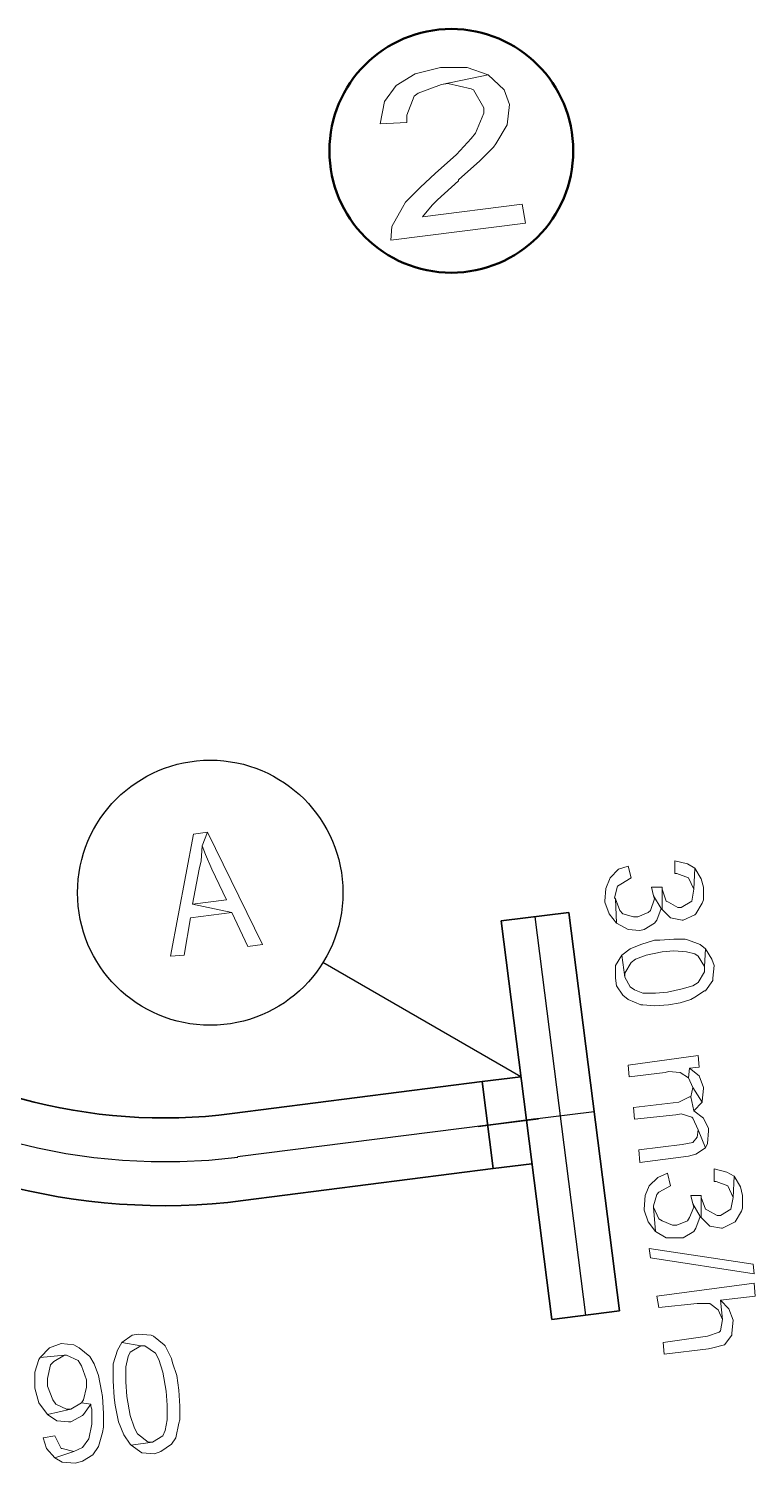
# Model space of a CAD drawing. Header units: metres. Extents: x 2713732.4 to 2713757.2, y 1226081.6 to 1226111.3.
# Drawn here: x 2713747.367 to 2713748.111, y 1226104.699 to 1226106.171 of the extents above; entities that cross this region are included whole.
import ezdxf

# ---------------------------------------------------------------- set-up
doc = ezdxf.new("R2010")
doc.units = ezdxf.units.M
doc.linetypes.add('DASHDOT', pattern=[1, 0.5, -0.25, 0, -0.25])
doc.layers.add('einlagen_boden_erstes_og', color=7, linetype='Continuous', true_color=0x000000)

msp = doc.modelspace()

# ---------------------------------------------------------------- linework, layer by layer
at = {"layer": 'einlagen_boden_erstes_og', "color": 150, "linetype": 'Continuous', "lineweight": 35, "true_color": 0x0080ff, "extrusion": (0.000477202, 0.001815, 0.999998)}
for p, q in [((2713747.9203, 1226105.2645, -0.1878), (2713747.8509, 1226105.2557, -0.1877)), ((2713747.8509, 1226105.2557, -0.1877), (2713747.9028, 1226104.847, -0.187)), ((2713747.9722, 1226104.8558, -0.187), (2713747.9203, 1226105.2645, -0.1878)), ((2713747.8712, 1226105.096, -0.1874), (2713747.8315, 1226105.0909, -0.1874)), ((2713747.8315, 1226105.0909, -0.1874), (2713747.575, 1226105.0584, -0.1872)), ((2713747.8315, 1226105.0909, -0.1874), (2713747.8428, 1226105.0017, -0.1872)), ((2713747.8868, 1226105.0526, -0.1874), (2713747.8272, 1226105.045, -0.1873)), ((2713747.8892, 1226105.0529, -0.1874), (2713747.8292, 1226105.0453, -0.1873)), ((2713747.8428, 1226105.0017, -0.1872), (2713747.8825, 1226105.0067, -0.1873)), ((2713747.8428, 1226105.0017, -0.1872), (2713747.5864, 1226104.9691, -0.1871)), ((2713747.9028, 1226104.847, -0.187), (2713747.9722, 1226104.8558, -0.187))]:
    msp.add_line(p, q, dxfattribs=at)
at = {"layer": 'einlagen_boden_erstes_og', "color": 150, "linetype": 'Continuous', "lineweight": 25, "true_color": 0x0080ff, "extrusion": (0.000477202, 0.001815, 0.999998)}
for p, q in [((2713747.8856, 1226105.2601, -0.1877), (2713747.9375, 1226104.8514, -0.187)), ((2713747.9463, 1226105.0601, -0.1874), (2713747.8768, 1226105.0513, -0.1874))]:
    msp.add_line(p, q, dxfattribs=at)
at = {"layer": 'einlagen_boden_erstes_og', "color": 7, "linetype": 'Continuous', "lineweight": 25, "extrusion": (0.000477202, 0.001815, 0.999998)}
msp.add_line((2713747.8712, 1226105.096, -0.1874), (2713747.668, 1226105.213, -0.1876), dxfattribs=at)
at = {"layer": 'einlagen_boden_erstes_og', "color": 7, "linetype": 'DASHDOT', "lineweight": 25, "extrusion": (0.000477202, 0.001815, 0.999998)}
msp.add_line((2713747.8372, 1226105.0463, -0.1873), (2713747.5807, 1226105.0138, -0.1871), dxfattribs=at)
at = {"layer": 'einlagen_boden_erstes_og', "color": 94, "lineweight": 0}
for points in [[(2713747.7888, 1226106.1311), (2713747.7627, 1226106.1246), (2713747.7432, 1226106.1126), (2713747.7312, 1226106.0963), (2713747.7269, 1226106.0735), (2713747.7541, 1226106.0746), (2713747.7541, 1226106.0822), (2713747.7617, 1226106.1017), (2713747.766, 1226106.105), (2713747.7899, 1226106.1137), (2713747.8377, 1226106.1235), (2713747.816, 1226106.1311)], [(2713747.8377, 1226106.1235), (2713747.7899, 1226106.1137), (2713747.7964, 1226106.1148), (2713747.8203, 1226106.1094), (2713747.8225, 1226106.1083), (2713747.8333, 1226106.0898), (2713747.8333, 1226106.0844), (2713747.8247, 1226106.0637), (2713747.8203, 1226106.0583), (2713747.8051, 1226106.042), (2713747.7834, 1226106.0225), (2713747.7682, 1226106.0083), (2713747.753, 1226105.9931), (2713747.7497, 1226105.9877), (2713747.7388, 1226105.9681), (2713747.7378, 1226105.954), (2713747.8757, 1226105.9714), (2713747.8725, 1226105.991), (2713747.7703, 1226105.9779), (2713747.7801, 1226105.9899), (2713747.7856, 1226105.9953), (2713747.8073, 1226106.0148), (2713747.8073, 1226106.0159), (2713747.829, 1226106.0355), (2713747.8431, 1226106.0496), (2713747.8453, 1226106.0529), (2713747.8572, 1226106.0724), (2713747.8594, 1226106.0931), (2713747.854, 1226106.1083)]]:
    msp.add_lwpolyline(points, close=True, dxfattribs=at)
at = {"layer": 'einlagen_boden_erstes_og', "color": 7, "lineweight": 0}
for points in [[(2713747.5498, 1226105.3468), (2713747.5357, 1226105.3446), (2713747.5118, 1226105.2197), (2713747.5259, 1226105.2208), (2713747.5325, 1226105.2588), (2713747.5748, 1226105.2643), (2713747.5346, 1226105.273), (2713747.5412, 1226105.3088), (2713747.5433, 1226105.3175), (2713747.5444, 1226105.3327)], [(2713747.5498, 1226105.3468), (2713747.5444, 1226105.3327), (2713747.5477, 1226105.324), (2713747.5542, 1226105.3088), (2713747.5694, 1226105.2773), (2713747.5346, 1226105.273), (2713747.5748, 1226105.2643), (2713747.5911, 1226105.2295), (2713747.6063, 1226105.2317)], [(2713747.4792, 1226104.8319), (2713747.4727, 1226104.8309), (2713747.4619, 1226104.8233), (2713747.4814, 1226104.82), (2713747.4858, 1226104.82), (2713747.4966, 1226104.8124), (2713747.4999, 1226104.8059), (2713747.5042, 1226104.7928), (2713747.5075, 1226104.7733), (2713747.5086, 1226104.7592), (2713747.5086, 1226104.744), (2713747.5064, 1226104.7331), (2713747.5042, 1226104.7277), (2713747.4934, 1226104.7211), (2713747.4716, 1226104.7179), (2713747.4825, 1226104.7103), (2713747.4955, 1226104.7092), (2713747.502, 1226104.7114), (2713747.5129, 1226104.719), (2713747.5173, 1226104.7255), (2713747.5205, 1226104.7407), (2713747.5216, 1226104.744), (2713747.5216, 1226104.7581), (2713747.5205, 1226104.7744), (2713747.5183, 1226104.7896), (2713747.514, 1226104.8026), (2713747.5129, 1226104.807), (2713747.5064, 1226104.82), (2713747.5053, 1226104.8211), (2713747.4944, 1226104.8298), (2713747.4923, 1226104.8309)], [(2713747.3999, 1226104.8222), (2713747.3999, 1226104.8222), (2713747.388, 1226104.8178), (2713747.3782, 1226104.808), (2713747.4032, 1226104.8102), (2713747.4054, 1226104.8102), (2713747.4173, 1226104.8048), (2713747.4206, 1226104.7994), (2713747.426, 1226104.7852), (2713747.426, 1226104.7776), (2713747.4228, 1226104.7646), (2713747.4206, 1226104.7613), (2713747.4304, 1226104.7602), (2713747.4304, 1226104.7581), (2713747.4314, 1226104.7548), (2713747.4314, 1226104.7396), (2713747.4282, 1226104.7244), (2713747.4217, 1226104.7157), (2713747.413, 1226104.7114), (2713747.3934, 1226104.7049), (2713747.401, 1226104.7005), (2713747.4141, 1226104.6994), (2713747.4217, 1226104.7016), (2713747.4325, 1226104.7081), (2713747.438, 1226104.7168), (2713747.4423, 1226104.7309), (2713747.4434, 1226104.7364), (2713747.4434, 1226104.7505), (2713747.4423, 1226104.7679), (2713747.4412, 1226104.7733), (2713747.438, 1226104.7896), (2713747.4336, 1226104.8015), (2713747.4293, 1226104.8091), (2713747.4184, 1226104.8178), (2713747.413, 1226104.8211)], [(2713747.4619, 1226104.8233), (2713747.4575, 1226104.8156), (2713747.4532, 1226104.8015), (2713747.4532, 1226104.7983), (2713747.4532, 1226104.7841), (2713747.4543, 1226104.7668), (2713747.4553, 1226104.7592), (2713747.4586, 1226104.7418), (2713747.464, 1226104.7287), (2713747.4705, 1226104.719), (2713747.4716, 1226104.7179), (2713747.4934, 1226104.7211), (2713747.489, 1226104.7211), (2713747.4782, 1226104.7298), (2713747.4749, 1226104.7353), (2713747.4705, 1226104.7483), (2713747.4673, 1226104.7679), (2713747.4662, 1226104.7831), (2713747.4662, 1226104.7983), (2713747.4684, 1226104.8091), (2713747.4705, 1226104.8135), (2713747.4814, 1226104.82)], [(2713747.3782, 1226104.808), (2713747.3771, 1226104.8059), (2713747.3728, 1226104.7928), (2713747.3728, 1226104.7776), (2713747.3728, 1226104.7765), (2713747.3771, 1226104.7613), (2713747.3858, 1226104.7494), (2713747.4097, 1226104.7548), (2713747.4054, 1226104.7548), (2713747.3945, 1226104.7602), (2713747.3913, 1226104.7646), (2713747.3858, 1226104.7787), (2713747.3858, 1226104.7863), (2713747.3891, 1226104.8004), (2713747.3923, 1226104.8037), (2713747.4032, 1226104.8102)], [(2713747.4206, 1226104.7613), (2713747.4097, 1226104.7548), (2713747.3858, 1226104.7494), (2713747.3956, 1226104.7429), (2713747.4075, 1226104.7418), (2713747.4097, 1226104.7418), (2713747.4217, 1226104.7483), (2713747.4228, 1226104.7494), (2713747.4304, 1226104.7602)], [(2713747.3934, 1226104.7277), (2713747.3815, 1226104.7255), (2713747.3847, 1226104.7146), (2713747.3934, 1226104.7049), (2713747.413, 1226104.7114), (2713747.401, 1226104.7146), (2713747.3999, 1226104.7146)]]:
    msp.add_lwpolyline(points, close=True, dxfattribs=at)
at = {"layer": 'einlagen_boden_erstes_og', "color": 150, "lineweight": 0}
for points in [[(2713748.0495, 1226105.3099), (2713748.0419, 1226105.3142), (2713748.0289, 1226105.3175), (2713748.0289, 1226105.3045), (2713748.031, 1226105.3045), (2713748.043, 1226105.3001), (2713748.043, 1226105.3001), (2713748.0484, 1226105.2882)], [(2713747.9843, 1226105.3001), (2713747.9811, 1226105.3121), (2713747.9713, 1226105.3088), (2713747.9626, 1226105.3001), (2713747.9583, 1226105.2892), (2713747.9572, 1226105.2762), (2713747.9572, 1226105.2751), (2713747.9615, 1226105.2632), (2713747.9691, 1226105.2534), (2713747.9691, 1226105.2534), (2713747.968, 1226105.2784), (2713747.967, 1226105.2795), (2713747.9702, 1226105.2914), (2713747.9735, 1226105.2936)], [(2713748.0582, 1226105.2903), (2713748.056, 1226105.299), (2713748.0495, 1226105.3099), (2713748.0484, 1226105.2882), (2713748.0484, 1226105.2882), (2713748.0463, 1226105.2762), (2713748.0354, 1226105.2697), (2713748.0321, 1226105.2697), (2713748.0224, 1226105.2751), (2713748.0202, 1226105.2762), (2713748.0158, 1226105.2882), (2713748.0158, 1226105.2675), (2713748.0245, 1226105.2588), (2713748.0365, 1226105.2567), (2713748.0376, 1226105.2567), (2713748.0495, 1226105.2621), (2713748.0506, 1226105.2632), (2713748.0571, 1226105.274), (2713748.0582, 1226105.2773)], [(2713748.0158, 1226105.2903), (2713748.005, 1226105.2903), (2713748.0071, 1226105.2816), (2713748.0148, 1226105.2686), (2713748.0158, 1226105.2675), (2713748.0158, 1226105.2882)], [(2713748.0148, 1226105.2686), (2713748.0071, 1226105.2816), (2713748.0082, 1226105.2784), (2713748.0039, 1226105.2664), (2713748.0017, 1226105.2643), (2713747.9909, 1226105.2599), (2713747.9865, 1226105.2599), (2713747.9756, 1226105.2632), (2713747.9724, 1226105.2664), (2713747.968, 1226105.2784), (2713747.9691, 1226105.2534), (2713747.9811, 1226105.2469), (2713747.993, 1226105.2458), (2713747.9974, 1226105.2469), (2713748.0082, 1226105.2534), (2713748.0104, 1226105.2567)], [(2713748.0691, 1226105.21), (2713748.0669, 1226105.2165), (2713748.0604, 1226105.2273), (2713748.0593, 1226105.2089), (2713748.0593, 1226105.2034), (2713748.0528, 1226105.1926), (2713748.0473, 1226105.1893), (2713748.0365, 1226105.1861), (2713748.0213, 1226105.1828), (2713748.0093, 1226105.1817), (2713747.9963, 1226105.1817), (2713747.9876, 1226105.185), (2713747.9832, 1226105.1882), (2713747.9778, 1226105.198), (2713747.9746, 1226105.2208), (2713747.968, 1226105.21), (2713747.968, 1226105.1969), (2713747.9691, 1226105.1893), (2713747.9756, 1226105.1795), (2713747.9811, 1226105.1752), (2713747.9941, 1226105.1698), (2713747.9963, 1226105.1698), (2713748.0082, 1226105.1687), (2713748.0224, 1226105.1698), (2713748.0343, 1226105.1719), (2713748.0452, 1226105.1752), (2713748.0495, 1226105.1774), (2713748.0593, 1226105.1839), (2713748.0604, 1226105.1839), (2713748.068, 1226105.1947), (2713748.068, 1226105.1969)], [(2713748.0604, 1226105.2273), (2713748.0549, 1226105.2317), (2713748.043, 1226105.236), (2713748.0397, 1226105.2371), (2713748.0278, 1226105.2371), (2713748.0137, 1226105.236), (2713748.0082, 1226105.236), (2713747.9941, 1226105.2317), (2713747.9832, 1226105.2273), (2713747.9746, 1226105.2208), (2713747.9746, 1226105.2208), (2713747.9778, 1226105.198), (2713747.9778, 1226105.2023), (2713747.9843, 1226105.2132), (2713747.9887, 1226105.2165), (2713747.9995, 1226105.2208), (2713748.0158, 1226105.2241), (2713748.0278, 1226105.2252), (2713748.0408, 1226105.2241), (2713748.0495, 1226105.2219), (2713748.0528, 1226105.2197), (2713748.0593, 1226105.2089)], [(2713748.0539, 1226105.1057), (2713748.0528, 1226105.1176), (2713747.9811, 1226105.1078), (2713747.9822, 1226105.0959), (2713748.0191, 1226105.1002), (2713748.0224, 1226105.1013), (2713748.0343, 1226105.1002), (2713748.043, 1226105.0948), (2713748.0441, 1226105.1046)], [(2713748.0582, 1226105.0839), (2713748.0582, 1226105.085), (2713748.0539, 1226105.097), (2713748.0441, 1226105.1046), (2713748.043, 1226105.0948), (2713748.0473, 1226105.085), (2713748.0571, 1226105.0698), (2713748.0571, 1226105.0709)], [(2713748.0571, 1226105.0698), (2713748.0473, 1226105.085), (2713748.0452, 1226105.0753), (2713748.0484, 1226105.0611)], [(2713748.0636, 1226105.0405), (2713748.0636, 1226105.0427), (2713748.0582, 1226105.0535), (2713748.0484, 1226105.0611), (2713748.0452, 1226105.0753), (2713748.0441, 1226105.0753), (2713748.0332, 1226105.0698), (2713747.9865, 1226105.0644), (2713747.9876, 1226105.0524), (2713748.03, 1226105.0568), (2713748.0354, 1226105.0579), (2713748.0463, 1226105.0546), (2713748.0473, 1226105.0535), (2713748.0528, 1226105.0416), (2713748.0604, 1226105.0231), (2713748.0625, 1226105.0275)], [(2713748.0604, 1226105.0231), (2713748.0528, 1226105.0416), (2713748.0517, 1226105.034), (2713748.0473, 1226105.0285), (2713748.0365, 1226105.0264), (2713747.9919, 1226105.0209), (2713747.993, 1226105.0079), (2713748.043, 1226105.0144), (2713748.0506, 1226105.0166)], [(2713748.0245, 1226104.984), (2713748.0213, 1226104.997), (2713748.0115, 1226104.9927), (2713748.0028, 1226104.984), (2713747.9985, 1226104.9742), (2713747.9974, 1226104.9601), (2713747.9974, 1226104.959), (2713748.0017, 1226104.9471), (2713748.0093, 1226104.9373), (2713748.0093, 1226104.9373), (2713748.0071, 1226104.9623), (2713748.0071, 1226104.9634), (2713748.0104, 1226104.9753), (2713748.0126, 1226104.9775)], [(2713748.0984, 1226104.9742), (2713748.0962, 1226104.9829), (2713748.0897, 1226104.9938), (2713748.0886, 1226104.9721), (2713748.0886, 1226104.9721), (2713748.0864, 1226104.9601), (2713748.0756, 1226104.9536), (2713748.0723, 1226104.9536), (2713748.0625, 1226104.959), (2713748.0604, 1226104.9601), (2713748.056, 1226104.9721), (2713748.056, 1226104.9514), (2713748.0647, 1226104.9427), (2713748.0767, 1226104.9406), (2713748.0778, 1226104.9406), (2713748.0886, 1226104.946), (2713748.0908, 1226104.9471), (2713748.0973, 1226104.9579), (2713748.0984, 1226104.9612)], [(2713748.0897, 1226104.9938), (2713748.0821, 1226104.9981), (2713748.0691, 1226105.0014), (2713748.0691, 1226104.9884), (2713748.0712, 1226104.9884), (2713748.0832, 1226104.984), (2713748.0832, 1226104.984), (2713748.0886, 1226104.9721)], [(2713748.056, 1226104.9742), (2713748.0452, 1226104.9742), (2713748.0473, 1226104.9655), (2713748.0549, 1226104.9525), (2713748.056, 1226104.9514), (2713748.056, 1226104.9721)], [(2713748.0549, 1226104.9525), (2713748.0473, 1226104.9655), (2713748.0484, 1226104.9623), (2713748.0441, 1226104.9514), (2713748.0419, 1226104.9482), (2713748.031, 1226104.9438), (2713748.0267, 1226104.9438), (2713748.0158, 1226104.9482), (2713748.0126, 1226104.9503), (2713748.0071, 1226104.9623), (2713748.0093, 1226104.9373), (2713748.0202, 1226104.9308), (2713748.0332, 1226104.9308), (2713748.0376, 1226104.9308), (2713748.0484, 1226104.9373), (2713748.0506, 1226104.9406)], [(2713748.0028, 1226104.9199), (2713748.1093, 1226104.9036), (2713748.1103, 1226104.8939), (2713748.0039, 1226104.9101), (2713748.0028, 1226104.9199)], [(2713748.1114, 1226104.871), (2713748.1103, 1226104.8841), (2713748.0104, 1226104.871), (2713748.0126, 1226104.8591), (2713748.0517, 1226104.8634), (2713748.0528, 1226104.8634), (2713748.0647, 1226104.8634), (2713748.0734, 1226104.8569), (2713748.0778, 1226104.8471), (2713748.0756, 1226104.8667)], [(2713748.0886, 1226104.8461), (2713748.0843, 1226104.858), (2713748.0756, 1226104.8667), (2713748.0778, 1226104.8471), (2713748.0756, 1226104.8352), (2713748.0745, 1226104.8341), (2713748.0625, 1226104.8298), (2713748.0169, 1226104.8233), (2713748.018, 1226104.8113), (2713748.0636, 1226104.8167), (2713748.068, 1226104.8178), (2713748.0799, 1226104.8211), (2713748.0875, 1226104.8309), (2713748.0875, 1226104.833)]]:
    msp.add_lwpolyline(points, close=True, dxfattribs=at)
at = {"layer": 'einlagen_boden_erstes_og', "color": 96, "linetype": 'Continuous', "lineweight": 50, "true_color": 0x008000, "extrusion": (0.000477202, 0.001815, 0.999998)}
msp.add_circle((2713747.4908, 1226101.6755, 3520.5086), 0.125, dxfattribs=at)
at = {"layer": 'einlagen_boden_erstes_og', "color": 7, "linetype": 'Continuous', "lineweight": 25, "extrusion": (0.000477202, 0.001815, 0.999998)}
msp.add_circle((2713747.2436, 1226100.9145, 3520.5086), 0.136, dxfattribs=at)
at = {"layer": 'einlagen_boden_erstes_og', "color": 150, "linetype": 'Continuous', "lineweight": 35, "true_color": 0x0080ff, "extrusion": (0.000477202, 0.001815, 0.999998)}
for radius in [0.555, 0.645]:
    msp.add_arc((2713747.1963, 1226101.2385, 3520.5086), radius, 232.2325, 277.2325, dxfattribs=at)
at = {"layer": 'einlagen_boden_erstes_og', "color": 7, "linetype": 'DASHDOT', "lineweight": 25, "extrusion": (0.000477202, 0.001815, 0.999998)}
msp.add_arc((2713747.1963, 1226101.2385, 3520.5086), 0.6, 232.2325, 277.2325, dxfattribs=at)

doc.saveas('drawing.dxf')
